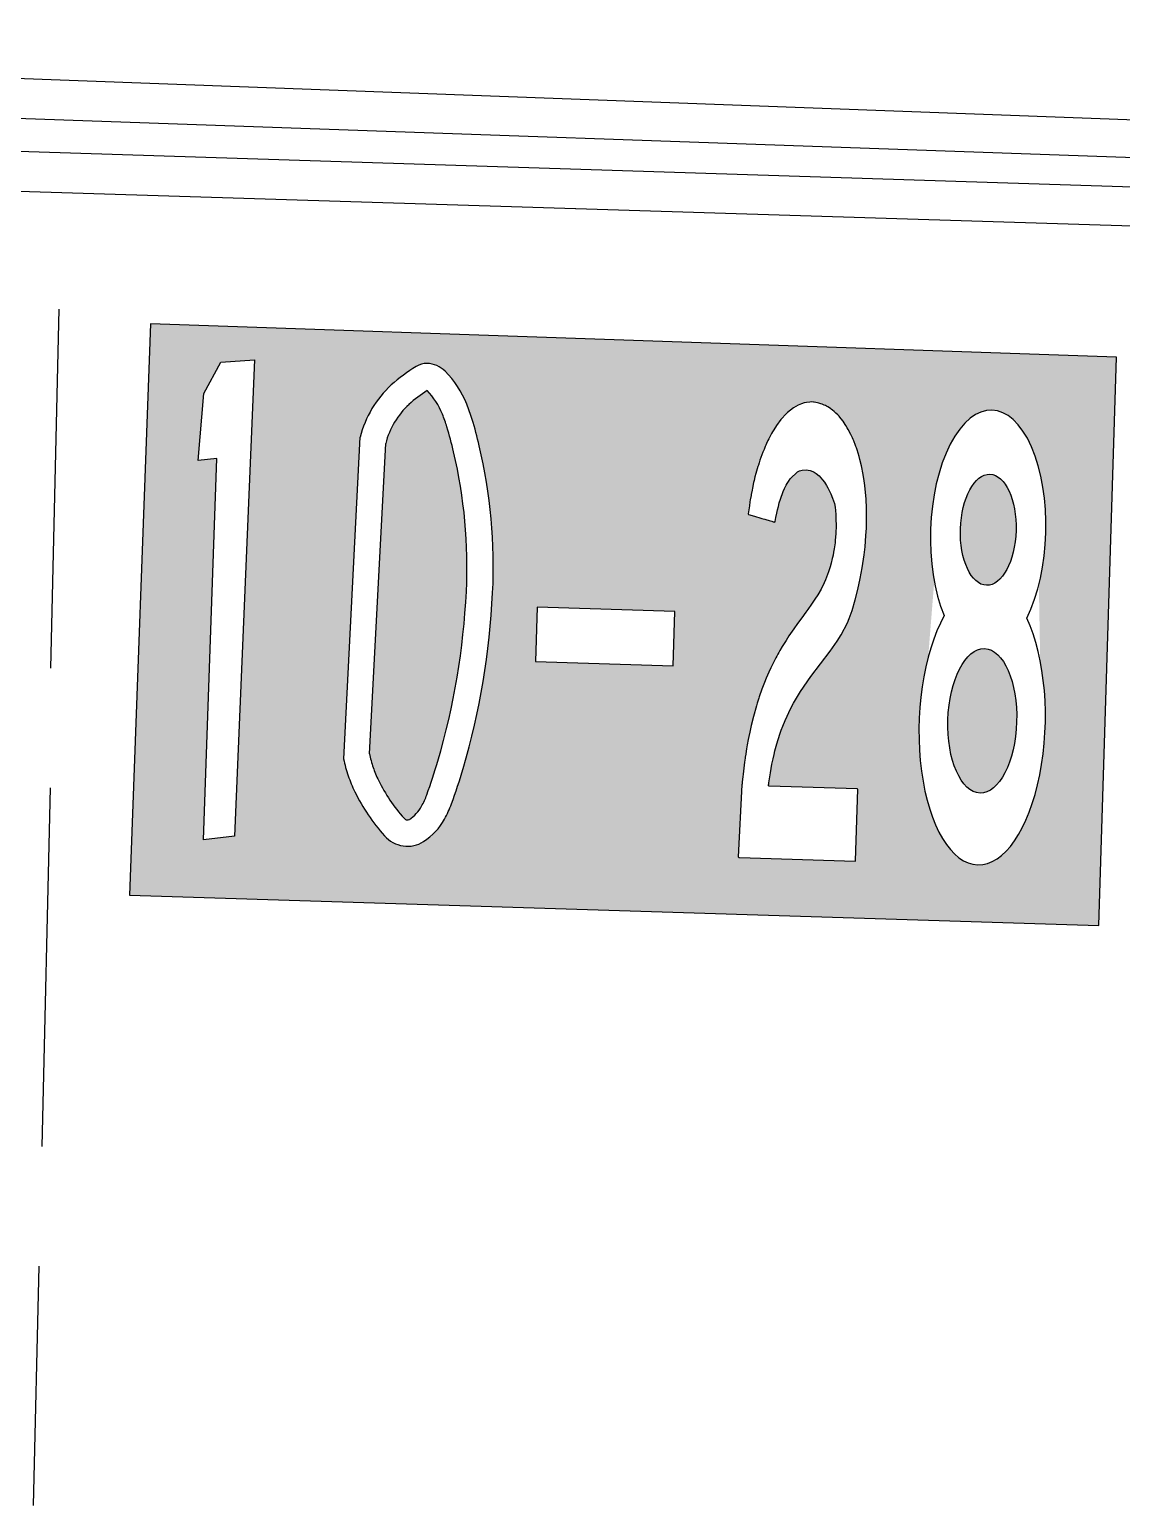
# Model space of a CAD drawing. Header units: millimetres. Extents: x 1358 to 1865, y 706 to 1003.
# Drawn here: x 1655.177 to 1657.407, y 928.025 to 931.037 of the extents above; entities that cross this region are included whole.
import ezdxf

# ---------------------------------------------------------------- set-up
doc = ezdxf.new("R2010")
doc.units = ezdxf.units.MM
doc.layers.add('建築', color=7, linetype='Continuous')

msp = doc.modelspace()

# ---------------------------------------------------------------- hatches: boundary and pattern name
at = {"layer": '建築', "ltscale": 1000}
h = msp.add_hatch(color=256, dxfattribs=at)
h.paths.add_polyline_path([(1655.3815, 929.2703), (1657.3605, 929.2084), (1657.3968, 930.3683), (1655.4242, 930.436)])
edge = h.paths.add_edge_path(flags=0)
edge.add_ellipse((1657.1348, 930.0161), major_axis=(-0.0035, -0.1133), ratio=0.501182, start_angle=0, end_angle=360)
edge = h.paths.add_edge_path(flags=0)
edge.add_ellipse((1657.1226, 929.6262), major_axis=(-0.0046, -0.1474), ratio=0.475938, start_angle=0, end_angle=360)
h.paths.add_polyline_path([(1656.2103, 929.7471), (1656.4915, 929.7383), (1656.495, 929.8494), (1656.2138, 929.8582)], flags=16)
h.paths.add_polyline_path([(1656.6452, 930.0472), (1656.6525, 930.0451), (1656.6597, 930.043), (1656.6684, 930.0405), (1656.6727, 930.0392), (1656.6756, 930.0384), (1656.6785, 930.0375), (1656.6829, 930.0363), (1656.6857, 930.0355), (1656.6872, 930.035), (1656.693, 930.0334), (1656.6959, 930.0325), (1656.6973, 930.0321), (1656.6988, 930.0317), (1656.7001, 930.0329), (1656.7014, 930.0412), (1656.7031, 930.0499), (1656.7046, 930.0567), (1656.7063, 930.0636), (1656.7082, 930.0708), (1656.7105, 930.0783), (1656.7164, 930.0945), (1656.7191, 930.1005), (1656.7223, 930.1072), (1656.7244, 930.1108), (1656.7268, 930.1149), (1656.7302, 930.1199), (1656.7456, 930.1343), (1656.7495, 930.1362), (1656.7549, 930.1378), (1656.7629, 930.1381), (1656.7712, 930.1371), (1656.7767, 930.1351), (1656.7791, 930.1338), (1656.7837, 930.131), (1656.7897, 930.126), (1656.7933, 930.1222), (1656.7966, 930.1182), (1656.8005, 930.113), (1656.8026, 930.1097), (1656.8047, 930.1063), (1656.8074, 930.1017), (1656.8116, 930.0933), (1656.8133, 930.0895), (1656.817, 930.0805), (1656.819, 930.0752), (1656.8207, 930.0698), (1656.8222, 930.0623), (1656.8228, 930.0557), (1656.8234, 930.0474), (1656.8237, 930.0406), (1656.8239, 930.0355), (1656.8241, 930.0267), (1656.824, 930.0195), (1656.8239, 930.0141), (1656.8236, 930.0085), (1656.8231, 930.0009), (1656.8226, 929.9951), (1656.822, 929.9892), (1656.8215, 929.9852), (1656.8203, 929.9769), (1656.8192, 929.9706), (1656.8179, 929.964), (1656.8169, 929.9595), (1656.8164, 929.9573), (1656.814, 929.9479), (1656.8118, 929.9406), (1656.8084, 929.9302), (1656.8024, 929.9139), (1656.8, 929.9081), (1656.7935, 929.8949), (1656.7867, 929.8832), (1656.781, 929.8743), (1656.7742, 929.8643), (1656.7664, 929.8535), (1656.7623, 929.8478), (1656.7539, 929.8363), (1656.7457, 929.8251), (1656.738, 929.8143), (1656.7279, 929.7995), (1656.722, 929.7904), (1656.7192, 929.786), (1656.7166, 929.7818), (1656.7141, 929.7777), (1656.7095, 929.7697), (1656.7073, 929.7659), (1656.7052, 929.7622), (1656.7032, 929.7585), (1656.7013, 929.7549), (1656.6977, 929.748), (1656.6943, 929.7412), (1656.6911, 929.7347), (1656.6868, 929.7253), (1656.6816, 929.7133), (1656.678, 929.7046), (1656.6727, 929.6908), (1656.6672, 929.6749), (1656.6663, 929.6723), (1656.6631, 929.6621), (1656.6616, 929.6572), (1656.6555, 929.6354), (1656.6509, 929.6169), (1656.6479, 929.6034), (1656.646, 929.5946), (1656.6448, 929.588), (1656.6428, 929.5773), (1656.6413, 929.5688), (1656.6406, 929.5646), (1656.6396, 929.5583), (1656.6387, 929.5521), (1656.6383, 929.55), (1656.6372, 929.5418), (1656.6364, 929.5357), (1656.6356, 929.5297), (1656.6349, 929.5236), (1656.6342, 929.5176), (1656.6335, 929.5117), (1656.6325, 929.5019), (1656.6321, 929.498), (1656.632, 929.496), (1656.6244, 929.3485), (1656.6253, 929.3475), (1656.6271, 929.3474), (1656.8634, 929.3401), (1656.8637, 929.3404), (1656.8683, 929.4869), (1656.8671, 929.4875), (1656.6873, 929.4929), (1656.6862, 929.4936), (1656.6864, 929.4956), (1656.6867, 929.4977), (1656.687, 929.4997), (1656.6888, 929.512), (1656.6901, 929.5204), (1656.6933, 929.5376), (1656.6956, 929.5487), (1656.6977, 929.5578), (1656.6994, 929.5647), (1656.7033, 929.579), (1656.7095, 929.5991), (1656.7123, 929.6071), (1656.7154, 929.6152), (1656.7199, 929.6267), (1656.7315, 929.6518), (1656.7371, 929.6623), (1656.7513, 929.6863), (1656.7725, 929.717), (1656.8119, 929.7681), (1656.8266, 929.7891), (1656.8346, 929.802), (1656.8473, 929.8263), (1656.8511, 929.8352), (1656.8569, 929.8513), (1656.8632, 929.8732), (1656.8685, 929.8942), (1656.8734, 929.9167), (1656.8774, 929.9382), (1656.8814, 929.965), (1656.8832, 929.981), (1656.8852, 930.0041), (1656.886, 930.0191), (1656.8864, 930.0337), (1656.8862, 930.0602), (1656.8853, 930.0789), (1656.8827, 930.1067), (1656.8815, 930.1162), (1656.8795, 930.1286), (1656.8759, 930.1466), (1656.8728, 930.1596), (1656.8713, 930.1653), (1656.8671, 930.1791), (1656.8657, 930.1832), (1656.8652, 930.1845), (1656.8648, 930.1858), (1656.8623, 930.1924), (1656.8618, 930.1937), (1656.8602, 930.1976), (1656.8592, 930.2001), (1656.8575, 930.2039), (1656.8552, 930.2089), (1656.8546, 930.2101), (1656.8522, 930.2149), (1656.849, 930.2208), (1656.847, 930.2243), (1656.8443, 930.2288), (1656.8428, 930.231), (1656.8406, 930.2343), (1656.8384, 930.2375), (1656.8344, 930.2427), (1656.8319, 930.2457), (1656.8302, 930.2476), (1656.8276, 930.2505), (1656.8239, 930.2541), (1656.8201, 930.2576), (1656.817, 930.2601), (1656.8139, 930.2625), (1656.8128, 930.2633), (1656.8072, 930.2669), (1656.8049, 930.2682), (1656.8024, 930.2695), (1656.7999, 930.2707), (1656.796, 930.2724), (1656.7933, 930.2734), (1656.789, 930.2747), (1656.786, 930.2754), (1656.7829, 930.2761), (1656.7797, 930.2766), (1656.778, 930.2768), (1656.7744, 930.2769), (1656.7705, 930.2768), (1656.764, 930.2761), (1656.7591, 930.275), (1656.7535, 930.2733), (1656.7467, 930.2705), (1656.7369, 930.2649), (1656.7253, 930.2557), (1656.7226, 930.2531), (1656.7114, 930.2409), (1656.7027, 930.2292), (1656.6969, 930.2202), (1656.6945, 930.2161), (1656.6923, 930.2123), (1656.6903, 930.2086), (1656.6867, 930.2017), (1656.6851, 930.1984), (1656.6821, 930.192), (1656.6807, 930.189), (1656.6794, 930.186), (1656.677, 930.1801), (1656.6747, 930.1744), (1656.6726, 930.1689), (1656.6706, 930.1635), (1656.6688, 930.1582), (1656.6671, 930.153), (1656.6655, 930.1479), (1656.6647, 930.1454), (1656.6632, 930.1405), (1656.6605, 930.1308), (1656.6586, 930.1238), (1656.6569, 930.1168), (1656.6558, 930.1123), (1656.6534, 930.1011), (1656.6525, 930.0967), (1656.6508, 930.088), (1656.6505, 930.0859), (1656.649, 930.0774), (1656.6483, 930.0732), (1656.6471, 930.0649), (1656.6465, 930.0608), (1656.6455, 930.0527), (1656.645, 930.0487)], flags=16)
h.paths.add_polyline_path([(1655.5963, 929.3911), (1655.5326, 929.3833), (1655.5601, 930.1618), (1655.522, 930.1577), (1655.5331, 930.2943), (1655.5682, 930.3582), (1655.637, 930.3626)], flags=16)
edge = h.paths.add_edge_path(flags=0)
edge.add_arc((1656.0622, 930.1528), 0.1623, 149.2336, 166.0491)
edge.add_line((1655.9047, 930.1919), (1655.8715, 929.5591))
edge.add_arc((1656.0886, 929.6023), 0.2214, 191.2573, 198.7212)
edge.add_arc((1656.0844, 929.6009), 0.2169, 198.7212, 206.2472)
edge.add_arc((1656.199, 929.6574), 0.3447, 206.2472, 221.8465)
edge.add_arc((1655.9499, 929.4343), 0.0103, 221.8465, 261.4398)
edge.add_arc((1655.9493, 929.4306), 0.00654, 261.4398, 302.9494)
edge.add_arc((1655.9117, 929.4887), 0.0758, 302.9494, 330.9275)
edge.add_arc((1655.8329, 929.5325), 0.1659, 330.9275, 339.8162)
edge.add_arc((1655.0098, 929.8351), 1.0428, 339.8162, 343.7909)
edge.add_arc((1654.5626, 929.9651), 1.5086, 343.7909, 357.1538)
edge.add_arc((1655.0514, 929.9408), 1.0192, 357.1538, 373.2959)
edge.add_arc((1655.1661, 929.9679), 0.9013, 13.2959, 16.6379)
edge.add_arc((1655.76, 930.1454), 0.2814, 16.6379, 22.2813)
edge.add_arc((1655.8759, 930.1929), 0.1562, 22.2813, 43.3914)
edge.add_arc((1656.1342, 930.0714), 0.2708, 122.3276, 132.2287)
edge.add_arc((1656.0581, 930.1552), 0.1575, 132.2287, 149.2336)
edge = h.paths.add_edge_path(flags=16)
edge.add_ellipse((1657.1346, 930.0119), major_axis=(0.0078, 0.2483), ratio=0.474004, start_angle=225.6432, end_angle=494.3568)
edge.add_ellipse((1657.1224, 929.6203), major_axis=(0.009, 0.288), ratio=0.44711, start_angle=400.8108, end_angle=679.1892)
edge = h.paths.add_edge_path(flags=16)
edge.add_arc((1656.0622, 930.1528), 0.216, 149.2336, 166.0491)
edge.add_line((1655.8526, 930.2049), (1655.8189, 929.5486))
edge.add_arc((1656.0886, 929.6023), 0.2751, 191.2573, 198.7212)
edge.add_arc((1656.0844, 929.6009), 0.2706, 198.7212, 206.2472)
edge.add_arc((1656.199, 929.6574), 0.3984, 206.2472, 221.8465)
edge.add_arc((1655.9499, 929.4343), 0.064, 221.8465, 261.4398)
edge.add_arc((1655.9493, 929.4306), 0.0603, 261.4398, 302.9494)
edge.add_arc((1655.9117, 929.4887), 0.1295, 302.9494, 330.9275)
edge.add_arc((1655.8329, 929.5325), 0.2196, 330.9275, 339.8162)
edge.add_arc((1655.0098, 929.8351), 1.0965, 339.8162, 343.7909)
edge.add_arc((1654.5626, 929.9651), 1.5623, 343.7909, 357.1538)
edge.add_arc((1655.0514, 929.9408), 1.0729, 357.1538, 373.2959)
edge.add_arc((1655.1661, 929.9679), 0.9551, 13.2959, 16.6379)
edge.add_arc((1655.76, 930.1454), 0.3351, 16.6379, 22.2813)
edge.add_arc((1655.8759, 930.1929), 0.2099, 22.2813, 44.339)
edge.add_arc((1655.9883, 930.3027), 0.0527, 44.339, 89.2178)
edge.add_arc((1655.9885, 930.314), 0.0415, 89.2178, 120.9938)
edge.add_arc((1656.1342, 930.0714), 0.3245, 120.9938, 132.2287)
edge.add_arc((1656.0581, 930.1552), 0.2112, 132.2287, 149.2336)

# ---------------------------------------------------------------- linework, layer by layer
for p, q in [((1652.4799, 931.0369, -0.309), (1657.8574, 930.8372, -0.309)), ((1652.4769, 930.9501, -0.309), (1657.8541, 930.7612, -0.309)), ((1652.4743, 930.8738, -0.309), (1657.8516, 930.7024, -0.309)), ((1652.4714, 930.7909, -0.309), (1657.8483, 930.6229, -0.309)), ((1655.2376, 930.4663, -0.309), (1655.2203, 929.734, -0.309)), ((1655.4242, 930.436, -0.309), (1655.3815, 929.2703, -0.309)), ((1657.3968, 930.3683, -0.309), (1655.4242, 930.436, -0.309)), ((1655.5331, 930.2943, -0.309), (1655.5682, 930.3582, -0.309)), ((1655.5682, 930.3582, -0.309), (1655.637, 930.3626, -0.309)), ((1655.637, 930.3626, -0.309), (1655.5963, 929.3911, -0.309)), ((1657.3605, 929.2084, -0.309), (1657.3968, 930.3683, -0.309)), ((1655.522, 930.1577, -0.309), (1655.5331, 930.2943, -0.309)), ((1656.7253, 930.2557, -0.309), (1656.7226, 930.2531, -0.309)), ((1656.7369, 930.2649, -0.309), (1656.7253, 930.2557, -0.309)), ((1656.7467, 930.2705, -0.309), (1656.7369, 930.2649, -0.309)), ((1656.7535, 930.2733, -0.309), (1656.7467, 930.2705, -0.309)), ((1656.7591, 930.275, -0.309), (1656.7535, 930.2733, -0.309)), ((1656.764, 930.2761, -0.309), (1656.7591, 930.275, -0.309)), ((1656.7705, 930.2768, -0.309), (1656.764, 930.2761, -0.309)), ((1656.7744, 930.2769, -0.309), (1656.7705, 930.2768, -0.309)), ((1656.778, 930.2768, -0.309), (1656.7744, 930.2769, -0.309)), ((1656.7797, 930.2766, -0.309), (1656.778, 930.2768, -0.309)), ((1656.7829, 930.2761, -0.309), (1656.7797, 930.2766, -0.309)), ((1656.786, 930.2754, -0.309), (1656.7829, 930.2761, -0.309)), ((1656.789, 930.2747, -0.309), (1656.786, 930.2754, -0.309)), ((1656.7933, 930.2734, -0.309), (1656.789, 930.2747, -0.309)), ((1656.796, 930.2724, -0.309), (1656.7933, 930.2734, -0.309)), ((1656.7999, 930.2707, -0.309), (1656.796, 930.2724, -0.309)), ((1656.8024, 930.2695, -0.309), (1656.7999, 930.2707, -0.309)), ((1656.8049, 930.2682, -0.309), (1656.8024, 930.2695, -0.309)), ((1656.8072, 930.2669, -0.309), (1656.8049, 930.2682, -0.309)), ((1656.8128, 930.2633, -0.309), (1656.8072, 930.2669, -0.309)), ((1656.8139, 930.2625, -0.309), (1656.8128, 930.2633, -0.309)), ((1656.817, 930.2601, -0.309), (1656.8139, 930.2625, -0.309)), ((1656.8201, 930.2576, -0.309), (1656.817, 930.2601, -0.309)), ((1656.8239, 930.2541, -0.309), (1656.8201, 930.2576, -0.309)), ((1656.7027, 930.2292, -0.309), (1656.6969, 930.2202, -0.309)), ((1656.7114, 930.2409, -0.309), (1656.7027, 930.2292, -0.309)), ((1656.7226, 930.2531, -0.309), (1656.7114, 930.2409, -0.309)), ((1656.8276, 930.2505, -0.309), (1656.8239, 930.2541, -0.309)), ((1656.8302, 930.2476, -0.309), (1656.8276, 930.2505, -0.309)), ((1656.8319, 930.2457, -0.309), (1656.8302, 930.2476, -0.309)), ((1656.8344, 930.2427, -0.309), (1656.8319, 930.2457, -0.309)), ((1656.8384, 930.2375, -0.309), (1656.8344, 930.2427, -0.309)), ((1656.8406, 930.2343, -0.309), (1656.8384, 930.2375, -0.309)), ((1656.8428, 930.231, -0.309), (1656.8406, 930.2343, -0.309)), ((1656.8443, 930.2288, -0.309), (1656.8428, 930.231, -0.309)), ((1656.847, 930.2243, -0.309), (1656.8443, 930.2288, -0.309)), ((1655.8189, 929.5486, -0.309), (1655.8526, 930.2049, -0.309)), ((1656.6851, 930.1984, -0.309), (1656.6821, 930.192, -0.309)), ((1656.6867, 930.2017, -0.309), (1656.6851, 930.1984, -0.309)), ((1656.6903, 930.2086, -0.309), (1656.6867, 930.2017, -0.309)), ((1656.6923, 930.2123, -0.309), (1656.6903, 930.2086, -0.309)), ((1656.6945, 930.2161, -0.309), (1656.6923, 930.2123, -0.309)), ((1656.6969, 930.2202, -0.309), (1656.6945, 930.2161, -0.309)), ((1656.849, 930.2208, -0.309), (1656.847, 930.2243, -0.309)), ((1656.8522, 930.2149, -0.309), (1656.849, 930.2208, -0.309)), ((1656.8546, 930.2101, -0.309), (1656.8522, 930.2149, -0.309)), ((1656.8552, 930.2089, -0.309), (1656.8546, 930.2101, -0.309)), ((1656.8575, 930.2039, -0.309), (1656.8552, 930.2089, -0.309)), ((1656.8592, 930.2001, -0.309), (1656.8575, 930.2039, -0.309)), ((1656.8602, 930.1976, -0.309), (1656.8592, 930.2001, -0.309)), ((1656.8618, 930.1937, -0.309), (1656.8602, 930.1976, -0.309)), ((1655.8715, 929.5591, -0.309), (1655.9047, 930.1919, -0.309)), ((1656.6726, 930.1689, -0.309), (1656.6706, 930.1635, -0.309)), ((1656.6747, 930.1744, -0.309), (1656.6726, 930.1689, -0.309)), ((1656.677, 930.1801, -0.309), (1656.6747, 930.1744, -0.309)), ((1656.6794, 930.186, -0.309), (1656.677, 930.1801, -0.309)), ((1656.6807, 930.189, -0.309), (1656.6794, 930.186, -0.309)), ((1656.6821, 930.192, -0.309), (1656.6807, 930.189, -0.309)), ((1656.8623, 930.1924, -0.309), (1656.8618, 930.1937, -0.309)), ((1656.8648, 930.1858, -0.309), (1656.8623, 930.1924, -0.309)), ((1656.8652, 930.1845, -0.309), (1656.8648, 930.1858, -0.309)), ((1656.8657, 930.1832, -0.309), (1656.8652, 930.1845, -0.309)), ((1656.8671, 930.1791, -0.309), (1656.8657, 930.1832, -0.309)), ((1656.8713, 930.1653, -0.309), (1656.8671, 930.1791, -0.309)), ((1656.8728, 930.1596, -0.309), (1656.8713, 930.1653, -0.309)), ((1655.5601, 930.1618, -0.309), (1655.522, 930.1577, -0.309)), ((1655.5326, 929.3833, -0.309), (1655.5601, 930.1618, -0.309)), ((1656.6632, 930.1405, -0.309), (1656.6605, 930.1308, -0.309)), ((1656.6647, 930.1454, -0.309), (1656.6632, 930.1405, -0.309)), ((1656.6655, 930.1479, -0.309), (1656.6647, 930.1454, -0.309)), ((1656.6671, 930.153, -0.309), (1656.6655, 930.1479, -0.309)), ((1656.6688, 930.1582, -0.309), (1656.6671, 930.153, -0.309)), ((1656.6706, 930.1635, -0.309), (1656.6688, 930.1582, -0.309)), ((1656.7302, 930.1199, -0.309), (1656.7456, 930.1343, -0.309)), ((1656.7456, 930.1343, -0.309), (1656.7495, 930.1362, -0.309)), ((1656.7495, 930.1362, -0.309), (1656.7549, 930.1378, -0.309)), ((1656.7549, 930.1378, -0.309), (1656.7629, 930.1381, -0.309)), ((1656.7629, 930.1381, -0.309), (1656.7712, 930.1371, -0.309)), ((1656.7712, 930.1371, -0.309), (1656.7767, 930.1351, -0.309)), ((1656.7767, 930.1351, -0.309), (1656.7791, 930.1338, -0.309)), ((1656.8759, 930.1466, -0.309), (1656.8728, 930.1596, -0.309)), ((1656.8795, 930.1286, -0.309), (1656.8759, 930.1466, -0.309)), ((1656.6558, 930.1123, -0.309), (1656.6534, 930.1011, -0.309)), ((1656.6569, 930.1168, -0.309), (1656.6558, 930.1123, -0.309)), ((1656.6586, 930.1238, -0.309), (1656.6569, 930.1168, -0.309)), ((1656.6605, 930.1308, -0.309), (1656.6586, 930.1238, -0.309)), ((1656.7191, 930.1005, -0.309), (1656.7223, 930.1072, -0.309)), ((1656.7223, 930.1072, -0.309), (1656.7244, 930.1108, -0.309)), ((1656.7244, 930.1108, -0.309), (1656.7268, 930.1149, -0.309)), ((1656.7268, 930.1149, -0.309), (1656.7302, 930.1199, -0.309)), ((1656.7791, 930.1338, -0.309), (1656.7837, 930.131, -0.309)), ((1656.7837, 930.131, -0.309), (1656.7897, 930.126, -0.309)), ((1656.7897, 930.126, -0.309), (1656.7933, 930.1222, -0.309)), ((1656.7933, 930.1222, -0.309), (1656.7966, 930.1182, -0.309)), ((1656.7966, 930.1182, -0.309), (1656.8005, 930.113, -0.309)), ((1656.8005, 930.113, -0.309), (1656.8026, 930.1097, -0.309)), ((1656.8026, 930.1097, -0.309), (1656.8047, 930.1063, -0.309)), ((1656.8047, 930.1063, -0.309), (1656.8074, 930.1017, -0.309)), ((1656.8815, 930.1162, -0.309), (1656.8795, 930.1286, -0.309)), ((1656.8827, 930.1067, -0.309), (1656.8815, 930.1162, -0.309)), ((1656.8853, 930.0789, -0.309), (1656.8827, 930.1067, -0.309)), ((1656.649, 930.0774, -0.309), (1656.6483, 930.0732, -0.309)), ((1656.6505, 930.0859, -0.309), (1656.649, 930.0774, -0.309)), ((1656.6508, 930.088, -0.309), (1656.6505, 930.0859, -0.309)), ((1656.6525, 930.0967, -0.309), (1656.6508, 930.088, -0.309)), ((1656.6534, 930.1011, -0.309), (1656.6525, 930.0967, -0.309)), ((1656.7082, 930.0708, -0.309), (1656.7105, 930.0783, -0.309)), ((1656.7105, 930.0783, -0.309), (1656.7164, 930.0945, -0.309)), ((1656.7164, 930.0945, -0.309), (1656.7191, 930.1005, -0.309)), ((1656.8074, 930.1017, -0.309), (1656.8116, 930.0933, -0.309)), ((1656.8116, 930.0933, -0.309), (1656.8133, 930.0895, -0.309)), ((1656.8133, 930.0895, -0.309), (1656.817, 930.0805, -0.309)), ((1656.817, 930.0805, -0.309), (1656.819, 930.0752, -0.309)), ((1656.819, 930.0752, -0.309), (1656.8207, 930.0698, -0.309)), ((1656.8862, 930.0602, -0.309), (1656.8853, 930.0789, -0.309)), ((1656.6455, 930.0527, -0.309), (1656.645, 930.0487, -0.309)), ((1656.645, 930.0487, -0.309), (1656.6452, 930.0472, -0.309)), ((1656.6452, 930.0472, -0.309), (1656.6525, 930.0451, -0.309)), ((1656.6452, 930.0472, -0.309), (1656.6452, 930.0472, -0.309)), ((1656.6465, 930.0608, -0.309), (1656.6455, 930.0527, -0.309)), ((1656.6471, 930.0649, -0.309), (1656.6465, 930.0608, -0.309)), ((1656.6483, 930.0732, -0.309), (1656.6471, 930.0649, -0.309)), ((1656.6525, 930.0451, -0.309), (1656.6597, 930.043, -0.309)), ((1656.7014, 930.0412, -0.309), (1656.7031, 930.0499, -0.309)), ((1656.7031, 930.0499, -0.309), (1656.7046, 930.0567, -0.309)), ((1656.7046, 930.0567, -0.309), (1656.7063, 930.0636, -0.309)), ((1656.7063, 930.0636, -0.309), (1656.7082, 930.0708, -0.309)), ((1656.8207, 930.0698, -0.309), (1656.8222, 930.0623, -0.309)), ((1656.8222, 930.0623, -0.309), (1656.8228, 930.0557, -0.309)), ((1656.8228, 930.0557, -0.309), (1656.8234, 930.0474, -0.309)), ((1656.8234, 930.0474, -0.309), (1656.8237, 930.0406, -0.309)), ((1656.8864, 930.0337, -0.309), (1656.8862, 930.0602, -0.309)), ((1656.6597, 930.043, -0.309), (1656.6684, 930.0405, -0.309)), ((1656.6684, 930.0405, -0.309), (1656.6727, 930.0392, -0.309)), ((1656.6727, 930.0392, -0.309), (1656.6756, 930.0384, -0.309)), ((1656.6756, 930.0384, -0.309), (1656.6785, 930.0375, -0.309)), ((1656.6785, 930.0375, -0.309), (1656.6829, 930.0363, -0.309)), ((1656.6829, 930.0363, -0.309), (1656.6857, 930.0355, -0.309)), ((1656.6857, 930.0355, -0.309), (1656.6872, 930.035, -0.309)), ((1656.6872, 930.035, -0.309), (1656.693, 930.0334, -0.309)), ((1656.693, 930.0334, -0.309), (1656.6959, 930.0325, -0.309)), ((1656.6959, 930.0325, -0.309), (1656.6973, 930.0321, -0.309)), ((1656.6973, 930.0321, -0.309), (1656.6988, 930.0317, -0.309)), ((1656.6988, 930.0317, -0.309), (1656.7001, 930.0329, -0.309)), ((1656.7001, 930.0329, -0.309), (1656.7014, 930.0412, -0.309)), ((1656.8239, 930.0141, -0.309), (1656.8236, 930.0085, -0.309)), ((1656.8237, 930.0406, -0.309), (1656.8239, 930.0355, -0.309)), ((1656.8239, 930.0355, -0.309), (1656.8241, 930.0267, -0.309)), ((1656.824, 930.0195, -0.309), (1656.8239, 930.0141, -0.309)), ((1656.8241, 930.0267, -0.309), (1656.824, 930.0195, -0.309)), ((1656.8852, 930.0041, -0.309), (1656.886, 930.0191, -0.309)), ((1656.886, 930.0191, -0.309), (1656.8864, 930.0337, -0.309)), ((1656.8215, 929.9852, -0.309), (1656.8203, 929.9769, -0.309)), ((1656.822, 929.9892, -0.309), (1656.8215, 929.9852, -0.309)), ((1656.8226, 929.9951, -0.309), (1656.822, 929.9892, -0.309)), ((1656.8231, 930.0009, -0.309), (1656.8226, 929.9951, -0.309)), ((1656.8236, 930.0085, -0.309), (1656.8231, 930.0009, -0.309)), ((1656.8832, 929.981, -0.309), (1656.8852, 930.0041, -0.309)), ((1656.8164, 929.9573, -0.309), (1656.814, 929.9479, -0.309)), ((1656.8169, 929.9595, -0.309), (1656.8164, 929.9573, -0.309)), ((1656.8179, 929.964, -0.309), (1656.8169, 929.9595, -0.309)), ((1656.8192, 929.9706, -0.309), (1656.8179, 929.964, -0.309)), ((1656.8203, 929.9769, -0.309), (1656.8192, 929.9706, -0.309)), ((1656.8774, 929.9382, -0.309), (1656.8814, 929.965, -0.309)), ((1656.8814, 929.965, -0.309), (1656.8832, 929.981, -0.309)), ((1656.8084, 929.9302, -0.309), (1656.8024, 929.9139, -0.309)), ((1656.8118, 929.9406, -0.309), (1656.8084, 929.9302, -0.309)), ((1656.814, 929.9479, -0.309), (1656.8118, 929.9406, -0.309)), ((1656.8734, 929.9167, -0.309), (1656.8774, 929.9382, -0.309)), ((1656.7935, 929.8949, -0.309), (1656.7867, 929.8832, -0.309)), ((1656.8, 929.9081, -0.309), (1656.7935, 929.8949, -0.309)), ((1656.8024, 929.9139, -0.309), (1656.8, 929.9081, -0.309)), ((1656.8632, 929.8732, -0.309), (1656.8685, 929.8942, -0.309)), ((1656.8685, 929.8942, -0.309), (1656.8734, 929.9167, -0.309)), ((1656.7742, 929.8643, -0.309), (1656.7664, 929.8535, -0.309)), ((1656.781, 929.8743, -0.309), (1656.7742, 929.8643, -0.309)), ((1656.7867, 929.8832, -0.309), (1656.781, 929.8743, -0.309)), ((1656.8569, 929.8513, -0.309), (1656.8632, 929.8732, -0.309)), ((1656.2138, 929.8582, -0.309), (1656.2103, 929.7471, -0.309)), ((1656.495, 929.8494, -0.309), (1656.2138, 929.8582, -0.309)), ((1656.4915, 929.7383, -0.309), (1656.495, 929.8494, -0.309)), ((1656.7539, 929.8363, -0.309), (1656.7457, 929.8251, -0.309)), ((1656.7623, 929.8478, -0.309), (1656.7539, 929.8363, -0.309)), ((1656.7664, 929.8535, -0.309), (1656.7623, 929.8478, -0.309)), ((1656.8473, 929.8263, -0.309), (1656.8511, 929.8352, -0.309)), ((1656.8511, 929.8352, -0.309), (1656.8569, 929.8513, -0.309)), ((1656.738, 929.8143, -0.309), (1656.7279, 929.7995, -0.309)), ((1656.7457, 929.8251, -0.309), (1656.738, 929.8143, -0.309)), ((1656.8346, 929.802, -0.309), (1656.8473, 929.8263, -0.309)), ((1656.7141, 929.7777, -0.309), (1656.7095, 929.7697, -0.309)), ((1656.7166, 929.7818, -0.309), (1656.7141, 929.7777, -0.309)), ((1656.7192, 929.786, -0.309), (1656.7166, 929.7818, -0.309)), ((1656.722, 929.7904, -0.309), (1656.7192, 929.786, -0.309)), ((1656.7279, 929.7995, -0.309), (1656.722, 929.7904, -0.309)), ((1656.8119, 929.7681, -0.309), (1656.8266, 929.7891, -0.309)), ((1656.8266, 929.7891, -0.309), (1656.8346, 929.802, -0.309)), ((1656.2103, 929.7471, -0.309), (1656.4915, 929.7383, -0.309)), ((1656.6977, 929.748, -0.309), (1656.6943, 929.7412, -0.309)), ((1656.7013, 929.7549, -0.309), (1656.6977, 929.748, -0.309)), ((1656.7032, 929.7585, -0.309), (1656.7013, 929.7549, -0.309)), ((1656.7052, 929.7622, -0.309), (1656.7032, 929.7585, -0.309)), ((1656.7073, 929.7659, -0.309), (1656.7052, 929.7622, -0.309)), ((1656.7095, 929.7697, -0.309), (1656.7073, 929.7659, -0.309)), ((1656.7725, 929.717, -0.309), (1656.8119, 929.7681, -0.309)), ((1656.6816, 929.7133, -0.309), (1656.678, 929.7046, -0.309)), ((1656.6868, 929.7253, -0.309), (1656.6816, 929.7133, -0.309)), ((1656.6911, 929.7347, -0.309), (1656.6868, 929.7253, -0.309)), ((1656.6943, 929.7412, -0.309), (1656.6911, 929.7347, -0.309)), ((1656.6911, 929.7347, -0.309), (1656.6911, 929.7347, -0.309)), ((1656.7513, 929.6863, -0.309), (1656.7725, 929.717, -0.309)), ((1656.6727, 929.6908, -0.309), (1656.6672, 929.6749, -0.309)), ((1656.678, 929.7046, -0.309), (1656.6727, 929.6908, -0.309)), ((1656.7371, 929.6623, -0.309), (1656.7513, 929.6863, -0.309)), ((1656.6616, 929.6572, -0.309), (1656.6555, 929.6354, -0.309)), ((1656.6631, 929.6621, -0.309), (1656.6616, 929.6572, -0.309)), ((1656.6663, 929.6723, -0.309), (1656.6631, 929.6621, -0.309)), ((1656.6672, 929.6749, -0.309), (1656.6663, 929.6723, -0.309)), ((1656.7315, 929.6518, -0.309), (1656.7371, 929.6623, -0.309)), ((1656.6555, 929.6354, -0.309), (1656.6509, 929.6169, -0.309)), ((1656.7154, 929.6152, -0.309), (1656.7199, 929.6267, -0.309)), ((1656.7199, 929.6267, -0.309), (1656.7315, 929.6518, -0.309)), ((1656.646, 929.5946, -0.309), (1656.6448, 929.588, -0.309)), ((1656.6479, 929.6034, -0.309), (1656.646, 929.5946, -0.309)), ((1656.6509, 929.6169, -0.309), (1656.6479, 929.6034, -0.309)), ((1656.7033, 929.579, -0.309), (1656.7095, 929.5991, -0.309)), ((1656.7095, 929.5991, -0.309), (1656.7123, 929.6071, -0.309)), ((1656.7123, 929.6071, -0.309), (1656.7154, 929.6152, -0.309)), ((1656.6406, 929.5646, -0.309), (1656.6396, 929.5583, -0.309)), ((1656.6413, 929.5688, -0.309), (1656.6406, 929.5646, -0.309)), ((1656.6428, 929.5773, -0.309), (1656.6413, 929.5688, -0.309)), ((1656.6448, 929.588, -0.309), (1656.6428, 929.5773, -0.309)), ((1656.6977, 929.5578, -0.309), (1656.6994, 929.5647, -0.309)), ((1656.6994, 929.5647, -0.309), (1656.7033, 929.579, -0.309)), ((1656.6364, 929.5357, -0.309), (1656.6356, 929.5297, -0.309)), ((1656.6372, 929.5418, -0.309), (1656.6364, 929.5357, -0.309)), ((1656.6383, 929.55, -0.309), (1656.6372, 929.5418, -0.309)), ((1656.6387, 929.5521, -0.309), (1656.6383, 929.55, -0.309)), ((1656.6396, 929.5583, -0.309), (1656.6387, 929.5521, -0.309)), ((1656.6901, 929.5204, -0.309), (1656.6933, 929.5376, -0.309)), ((1656.6933, 929.5376, -0.309), (1656.6956, 929.5487, -0.309)), ((1656.6956, 929.5487, -0.309), (1656.6977, 929.5578, -0.309)), ((1656.6325, 929.5019, -0.309), (1656.6321, 929.498, -0.309)), ((1656.6335, 929.5117, -0.309), (1656.6325, 929.5019, -0.309)), ((1656.6342, 929.5176, -0.309), (1656.6335, 929.5117, -0.309)), ((1656.6349, 929.5236, -0.309), (1656.6342, 929.5176, -0.309)), ((1656.6356, 929.5297, -0.309), (1656.6349, 929.5236, -0.309)), ((1656.687, 929.4997, -0.309), (1656.6888, 929.512, -0.309)), ((1656.6888, 929.512, -0.309), (1656.6901, 929.5204, -0.309)), ((1655.2199, 929.4897, -0.309), (1655.2024, 928.7575, -0.309)), ((1656.632, 929.496, -0.309), (1656.6244, 929.3485, -0.309)), ((1656.6321, 929.498, -0.309), (1656.632, 929.496, -0.309)), ((1656.6862, 929.4936, -0.309), (1656.6864, 929.4956, -0.309)), ((1656.6873, 929.4929, -0.309), (1656.6862, 929.4936, -0.309)), ((1656.6864, 929.4956, -0.309), (1656.6867, 929.4977, -0.309)), ((1656.6867, 929.4977, -0.309), (1656.687, 929.4997, -0.309)), ((1656.8671, 929.4875, -0.309), (1656.6873, 929.4929, -0.309)), ((1656.8637, 929.3404, -0.309), (1656.8683, 929.4869, -0.309)), ((1656.8683, 929.4869, -0.309), (1656.8671, 929.4875, -0.309)), ((1655.5963, 929.3911, -0.309), (1655.5326, 929.3833, -0.309)), ((1656.6244, 929.3485, -0.309), (1656.6253, 929.3475, -0.309)), ((1656.6253, 929.3475, -0.309), (1656.6271, 929.3474, -0.309)), ((1656.6271, 929.3474, -0.309), (1656.8634, 929.3401, -0.309)), ((1656.8634, 929.3401, -0.309), (1656.8637, 929.3404, -0.309)), ((1655.3815, 929.2703, -0.309), (1657.3605, 929.2084, -0.309)), ((1655.1965, 928.5134, -0.309), (1655.1849, 928.0252, -0.309))]:
    msp.add_line(p, q, dxfattribs=at)
for centre, radius, start, end in [((1656.1342, 930.0714, -0.309), 0.3245, 120.9938, 132.2287), ((1655.9885, 930.314, -0.309), 0.0415, 89.2178, 120.9938), ((1655.9883, 930.3027, -0.309), 0.0527, 44.339, 89.2178), ((1655.8759, 930.1929, -0.309), 0.2099, 22.2813, 44.339), ((1656.0581, 930.1552, -0.309), 0.2112, 132.2287, 149.2336), ((1656.1342, 930.0714, -0.309), 0.2708, 122.3276, 132.2287), ((1655.8759, 930.1929, -0.309), 0.1562, 22.2813, 43.3914), ((1656.0622, 930.1528, -0.309), 0.216, 149.2336, 166.0491), ((1656.0581, 930.1552, -0.309), 0.1575, 132.2287, 149.2336), ((1655.76, 930.1454, -0.309), 0.3351, 16.6379, 22.2813), ((1656.0622, 930.1528, -0.309), 0.1623, 149.2336, 166.0491), ((1655.76, 930.1454, -0.309), 0.2814, 16.6379, 22.2813), ((1655.1661, 929.9679, -0.309), 0.9013, 13.2959, 16.6379), ((1655.1661, 929.9679, -0.309), 0.9551, 13.2959, 16.6379), ((1655.0514, 929.9408, -0.309), 1.0192, 357.1538, 13.2959), ((1655.0514, 929.9408, -0.309), 1.0729, 357.1538, 13.2959), ((1654.5626, 929.9651, -0.309), 1.5086, 343.7909, 357.1538), ((1654.5626, 929.9651, -0.309), 1.5623, 343.7909, 357.1538), ((1656.0886, 929.6023, -0.309), 0.2751, 191.2573, 198.7212), ((1656.0886, 929.6023, -0.309), 0.2214, 191.2573, 198.7212), ((1655.0098, 929.8351, -0.309), 1.0428, 339.8162, 343.7909), ((1656.0844, 929.6009, -0.309), 0.2706, 198.7212, 206.2472), ((1656.0844, 929.6009, -0.309), 0.2169, 198.7212, 206.2472), ((1656.199, 929.6574, -0.309), 0.3447, 206.2472, 221.8465), ((1655.0098, 929.8351, -0.309), 1.0965, 339.8162, 343.7909), ((1656.199, 929.6574, -0.309), 0.3984, 206.2472, 221.8465), ((1655.8329, 929.5325, -0.309), 0.1659, 330.9275, 339.8162), ((1655.9117, 929.4887, -0.309), 0.0758, 302.9494, 330.9275), ((1655.8329, 929.5325, -0.309), 0.2196, 330.9275, 339.8162), ((1655.9499, 929.4343, -0.309), 0.0103, 221.8465, 261.4398), ((1655.9493, 929.4306, -0.309), 0.00654, 261.4398, 302.9494), ((1655.9117, 929.4887, -0.309), 0.1295, 302.9494, 330.9275), ((1655.9499, 929.4343, -0.309), 0.064, 221.8465, 261.4398), ((1655.9493, 929.4306, -0.309), 0.0603, 261.4398, 302.9494)]:
    msp.add_arc(centre, radius, start, end, dxfattribs=at)
for centre, major_axis, ratio, start_param, end_param in [((1657.1346, 930.0119, -0.309), (0.0078, 0.2483), 0.474004, 3.938216, 8.628154), ((1657.1224, 929.6203, -0.309), (0.009, 0.288), 0.44711, 6.995468, 11.854088)]:
    msp.add_ellipse(centre, major_axis=major_axis, ratio=ratio, start_param=start_param, end_param=end_param, dxfattribs=at)
for centre, major_axis, ratio in [((1657.1348, 930.0161, -0.309), (-0.0035, -0.1133), 0.501182), ((1657.1226, 929.6262, -0.309), (-0.0046, -0.1474), 0.475938)]:
    msp.add_ellipse(centre, major_axis=major_axis, ratio=ratio, dxfattribs=at)

doc.saveas('drawing.dxf')
